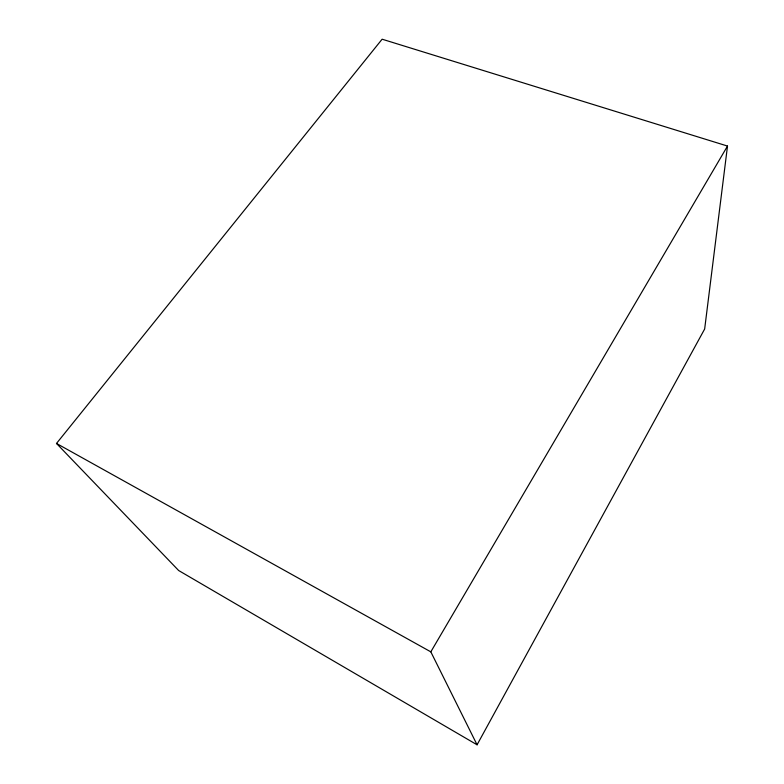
<?xml version="1.0" encoding="UTF-8"?>
<svg xmlns="http://www.w3.org/2000/svg" width="784" height="784" viewBox="0 0 784 784"><rect width="100%" height="100%" fill="white"/><g stroke="black" fill="none" stroke-linecap="round" stroke-linejoin="round"><path stroke-width="1.18" d="M727.503 146.059L704.659 329.006L477.074 744.8L178.654 570.517L56.497 443.45L382.122 39.2L727.503 146.059L430.818 651.847L477.074 744.8M56.497 443.45L430.818 651.847"/></g></svg>
